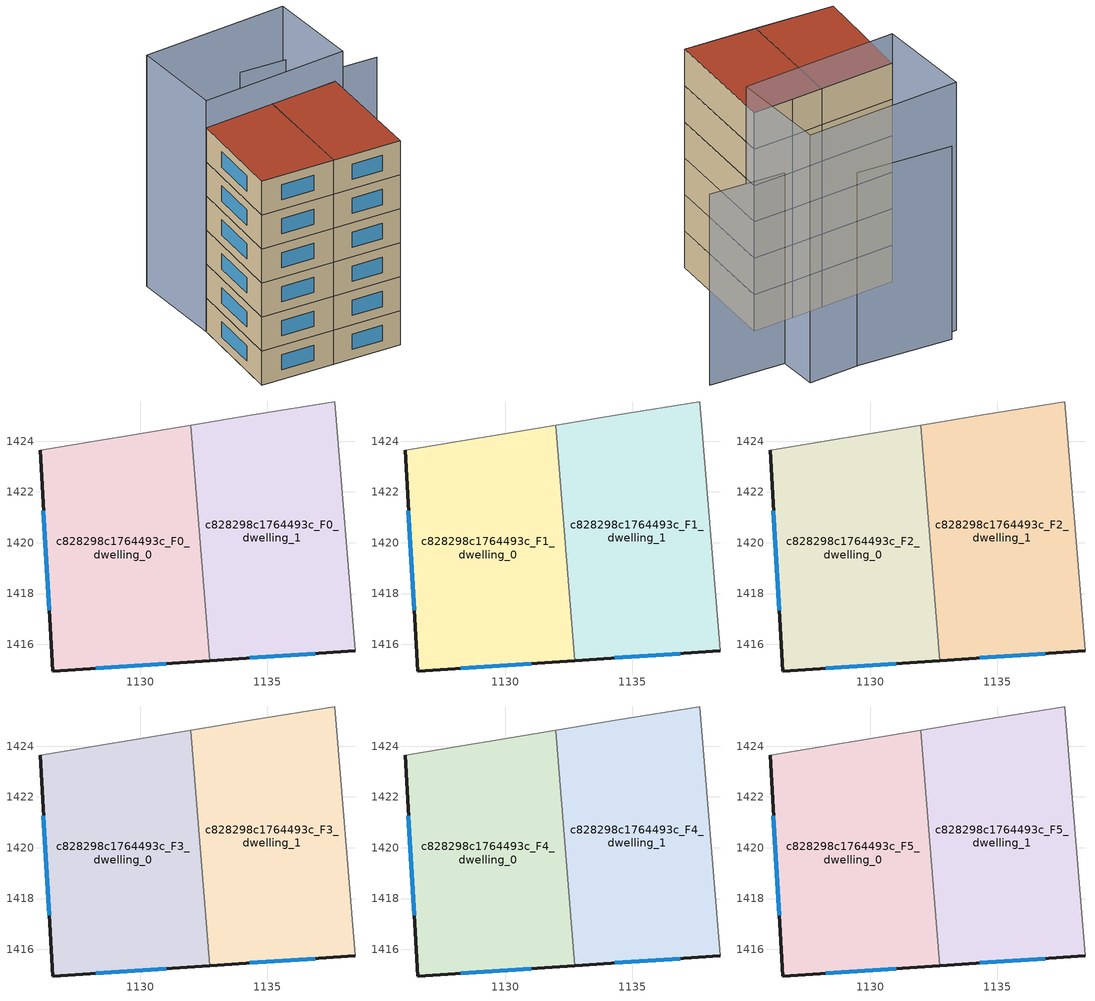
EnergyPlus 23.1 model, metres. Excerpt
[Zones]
c828298c1764493c_F0_dwelling_0
 floor ground (EU_floor_Construction): 1131.99,1424.64 1132.74,1415.36 1126.56,1414.94 1126.06,1423.65 z0
 wall outside (EU_wall_Construction): 1126.06,1423.65 1126.56,1414.94 1132.74,1415.36 z0:3
 wall adiabatic (EU_wall_Construction): 1131.99,1424.64 1126.06,1423.65 z0:3
 wall to c828298c1764493c_F0_dwelling_1 (EU_wall_Construction): 1132.74,1415.36 1131.99,1424.64 z0:3
 window (EU_Window_Construction): 1128.26,1415.06 1131.04,1415.24 / 1126.2,1421.25 1126.42,1417.34 z0.83:2.17
c828298c1764493c_F0_dwelling_1
 floor ground (EU_floor_Construction): 1137.67,1425.55 1138.47,1415.74 1132.74,1415.36 1131.99,1424.64 1134.46,1425.05 z0
 wall outside (EU_wall_Construction): 1132.74,1415.36 1138.47,1415.74 z0:3
 wall adiabatic (EU_wall_Construction): 1138.47,1415.74 1137.67,1425.55 1134.46,1425.05 1131.99,1424.64 z0:3
 window (EU_Window_Construction): 1134.32,1415.46 1136.89,1415.64 z0.83:2.17
c828298c1764493c_F1_dwelling_0
 floor to c828298c1764493c_F0_dwelling_0 (EU_floor_Construction): 1131.99,1424.64 1132.74,1415.36 1126.56,1414.94 1126.06,1423.65 z3
 wall outside (EU_wall_Construction): 1126.06,1423.65 1126.56,1414.94 1132.74,1415.36 z3:6
 wall adiabatic (EU_wall_Construction): 1131.99,1424.64 1126.06,1423.65 z3:6
 wall to c828298c1764493c_F1_dwelling_1 (EU_wall_Construction): 1132.74,1415.36 1131.99,1424.64 z3:6
 window (EU_Window_Construction): 1128.26,1415.06 1131.04,1415.24 / 1126.2,1421.25 1126.42,1417.34 z3.83:5.17
c828298c1764493c_F1_dwelling_1
 floor to c828298c1764493c_F0_dwelling_1 (EU_floor_Construction): 1137.67,1425.55 1138.47,1415.74 1132.74,1415.36 1131.99,1424.64 1134.46,1425.05 z3
 wall outside (EU_wall_Construction): 1132.74,1415.36 1138.47,1415.74 z3:6
 wall adiabatic (EU_wall_Construction): 1138.47,1415.74 1137.67,1425.55 1134.46,1425.05 1131.99,1424.64 z3:6
 window (EU_Window_Construction): 1134.32,1415.46 1136.89,1415.64 z3.83:5.17
c828298c1764493c_F2_dwelling_0
 floor to c828298c1764493c_F1_dwelling_0 (EU_floor_Construction): 1131.99,1424.64 1132.74,1415.36 1126.56,1414.94 1126.06,1423.65 z6
 wall outside (EU_wall_Construction): 1126.06,1423.65 1126.56,1414.94 1132.74,1415.36 z6:9
 wall adiabatic (EU_wall_Construction): 1131.99,1424.64 1126.06,1423.65 z6:9
 wall to c828298c1764493c_F2_dwelling_1 (EU_wall_Construction): 1132.74,1415.36 1131.99,1424.64 z6:9
 window (EU_Window_Construction): 1128.26,1415.06 1131.04,1415.24 / 1126.2,1421.25 1126.42,1417.34 z6.83:8.17
c828298c1764493c_F2_dwelling_1
 floor to c828298c1764493c_F1_dwelling_1 (EU_floor_Construction): 1137.67,1425.55 1138.47,1415.74 1132.74,1415.36 1131.99,1424.64 1134.46,1425.05 z6
 wall outside (EU_wall_Construction): 1132.74,1415.36 1138.47,1415.74 z6:9
 wall adiabatic (EU_wall_Construction): 1138.47,1415.74 1137.67,1425.55 1134.46,1425.05 1131.99,1424.64 z6:9
 window (EU_Window_Construction): 1134.32,1415.46 1136.89,1415.64 z6.83:8.17
c828298c1764493c_F3_dwelling_0
 floor to c828298c1764493c_F2_dwelling_0 (EU_floor_Construction): 1131.99,1424.64 1132.74,1415.36 1126.56,1414.94 1126.06,1423.65 z9
 wall outside (EU_wall_Construction): 1126.06,1423.65 1126.56,1414.94 1132.74,1415.36 z9:12
 wall adiabatic (EU_wall_Construction): 1131.99,1424.64 1126.06,1423.65 z9:12
 wall to c828298c1764493c_F3_dwelling_1 (EU_wall_Construction): 1132.74,1415.36 1131.99,1424.64 z9:12
 window (EU_Window_Construction): 1128.26,1415.06 1131.04,1415.24 / 1126.2,1421.25 1126.42,1417.34 z9.83:11.17
c828298c1764493c_F3_dwelling_1
 floor to c828298c1764493c_F2_dwelling_1 (EU_floor_Construction): 1137.67,1425.55 1138.47,1415.74 1132.74,1415.36 1131.99,1424.64 1134.46,1425.05 z9
 wall outside (EU_wall_Construction): 1132.74,1415.36 1138.47,1415.74 z9:12
 wall adiabatic (EU_wall_Construction): 1138.47,1415.74 1137.67,1425.55 1134.46,1425.05 1131.99,1424.64 z9:12
 window (EU_Window_Construction): 1134.32,1415.46 1136.89,1415.64 z9.83:11.17
c828298c1764493c_F4_dwelling_0
 floor to c828298c1764493c_F3_dwelling_0 (EU_floor_Construction): 1131.99,1424.64 1132.74,1415.36 1126.56,1414.94 1126.06,1423.65 z12
 wall outside (EU_wall_Construction): 1126.06,1423.65 1126.56,1414.94 1132.74,1415.36 z12:15
 wall adiabatic (EU_wall_Construction): 1131.99,1424.64 1126.06,1423.65 z12:15
 wall to c828298c1764493c_F4_dwelling_1 (EU_wall_Construction): 1132.74,1415.36 1131.99,1424.64 z12:15
 window (EU_Window_Construction): 1128.26,1415.06 1131.04,1415.24 / 1126.2,1421.25 1126.42,1417.34 z12.83:14.17
c828298c1764493c_F4_dwelling_1
 floor to c828298c1764493c_F3_dwelling_1 (EU_floor_Construction): 1137.67,1425.55 1138.47,1415.74 1132.74,1415.36 1131.99,1424.64 1134.46,1425.05 z12
 wall outside (EU_wall_Construction): 1132.74,1415.36 1138.47,1415.74 z12:15
 wall adiabatic (EU_wall_Construction): 1138.47,1415.74 1137.67,1425.55 1134.46,1425.05 1131.99,1424.64 z12:15
 window (EU_Window_Construction): 1134.32,1415.46 1136.89,1415.64 z12.83:14.17
c828298c1764493c_F5_dwelling_0
 floor to c828298c1764493c_F4_dwelling_0 (EU_floor_Construction): 1131.99,1424.64 1132.74,1415.36 1126.56,1414.94 1126.06,1423.65 z15
 wall outside (EU_wall_Construction): 1126.06,1423.65 1126.56,1414.94 1132.74,1415.36 z15:18
 wall adiabatic (EU_wall_Construction): 1131.99,1424.64 1126.06,1423.65 z15:18
 wall to c828298c1764493c_F5_dwelling_1 (EU_wall_Construction): 1132.74,1415.36 1131.99,1424.64 z15:18
 window (EU_Window_Construction): 1128.26,1415.06 1131.04,1415.24 / 1126.2,1421.25 1126.42,1417.34 z15.83:17.17
 roof outside (EU_roof_Construction): 1132.74,1415.36 1131.99,1424.64 1126.06,1423.65 1126.56,1414.94 z18
c828298c1764493c_F5_dwelling_1
 floor to c828298c1764493c_F4_dwelling_1 (EU_floor_Construction): 1137.67,1425.55 1138.47,1415.74 1132.74,1415.36 1131.99,1424.64 1134.46,1425.05 z15
 wall outside (EU_wall_Construction): 1132.74,1415.36 1138.47,1415.74 z15:18
 wall adiabatic (EU_wall_Construction): 1138.47,1415.74 1137.67,1425.55 1134.46,1425.05 1131.99,1424.64 z15:18
 window (EU_Window_Construction): 1134.32,1415.46 1136.89,1415.64 z15.83:17.17
 roof outside (EU_roof_Construction): 1138.47,1415.74 1137.67,1425.55 1134.46,1425.05 1131.99,1424.64 1132.74,1415.36 z18
shading: 1138.36,1425.7 1126.06,1423.65 / 1126.06,1423.65 1124.76,1431.46 / 1124.76,1431.46 1137.06,1433.5 / 1137.06,1433.5 1138.36,1425.7 z0:20.4; 1143.57,1430.75 1137.27,1430.35 z0:15.7; 1137.09,1433.06 1125.61,1432.46 z0:15.9
[Building]
EU S2 Campaign: North Axis=0; Terrain=City; Solar Distribution=FullExterior
[Site:Location]
Lyon-Bron: Latitude=45.75; Longitude=5; Time Zone=1; Elevation=198
[SizingPeriod:WeatherFileDays]
AnnualSizingPeriod: Begin Month=1; Begin Day of Month=1; End Month=12; End Day of Month=31; Day of Week for Start Day=Monday; Use Weather File Daylight Saving Period=No; Use Weather File Rain and Snow Indicators=No
[MATERIAL]
EU_InternalMass_Material: Roughness=MediumRough; Thickness=0.1; Conductivity=1; Density=1800; Specific Heat=900; Thermal Absorptance=0.9; Solar Absorptance=0.7; Visible Absorptance=0.7
[MATERIAL:NOMASS] Roughness=MediumRough; Thermal Absorptance=0.9; Solar Absorptance=0.7; Visible Absorptance=0.7
Name | Thermal Resistance
EU_wall_NoMass | 0.87146
EU_roof_NoMass | 0.842276
EU_floor_NoMass | 0.496999
[WINDOWMATERIAL:SIMPLEGLAZINGSYSTEM]
EU_Window_SimpleGlazing: UFactor=2.2525; Solar Heat Gain Coefficient=0.76; Visible Transmittance=0.76
[CONSTRUCTION]
EU_wall_Construction: EU_wall_NoMass
EU_roof_Construction: EU_roof_NoMass
EU_floor_Construction: EU_floor_NoMass
EU_Window_Construction: EU_Window_SimpleGlazing
EU_InternalMass_Construction: EU_InternalMass_Material
[ZONE] Type=1; Multiplier=1; Ceiling Height=autocalculate; Floor Area=autocalculate; Part of Total Floor Area=Yes
Name | Volume
c828298c1764493c_F0_dwelling_0 | 164.794
c828298c1764493c_F1_dwelling_0; c828298c1764493c_F2_dwelling_0; c828298c1764493c_F3_dwelling_0; c828298c1764493c_F4_dwelling_0; c828298c1764493c_F5_dwelling_0 | 164.793
c828298c1764493c_F0_dwelling_1 | 164.789
c828298c1764493c_F1_dwelling_1; c828298c1764493c_F2_dwelling_1; c828298c1764493c_F3_dwelling_1; c828298c1764493c_F4_dwelling_1; c828298c1764493c_F5_dwelling_1 | 164.788
[INTERNALMASS] Construction=EU_InternalMass_Construction
Name | Zone or ZoneList | Surface Area
c828298c1764493c_F0_dwelling_0_EU_InternalMass | c828298c1764493c_F0_dwelling_0 | 54.9316
c828298c1764493c_F0_dwelling_1_EU_InternalMass | c828298c1764493c_F0_dwelling_1 | 54.9295
c828298c1764493c_F1_dwelling_0_EU_InternalMass | c828298c1764493c_F1_dwelling_0 | 54.9316
c828298c1764493c_F1_dwelling_1_EU_InternalMass | c828298c1764493c_F1_dwelling_1 | 54.9295
c828298c1764493c_F2_dwelling_0_EU_InternalMass | c828298c1764493c_F2_dwelling_0 | 54.9316
c828298c1764493c_F2_dwelling_1_EU_InternalMass | c828298c1764493c_F2_dwelling_1 | 54.9295
c828298c1764493c_F3_dwelling_0_EU_InternalMass | c828298c1764493c_F3_dwelling_0 | 54.9316
c828298c1764493c_F3_dwelling_1_EU_InternalMass | c828298c1764493c_F3_dwelling_1 | 54.9295
c828298c1764493c_F4_dwelling_0_EU_InternalMass | c828298c1764493c_F4_dwelling_0 | 54.9316
c828298c1764493c_F4_dwelling_1_EU_InternalMass | c828298c1764493c_F4_dwelling_1 | 54.9295
c828298c1764493c_F5_dwelling_0_EU_InternalMass | c828298c1764493c_F5_dwelling_0 | 54.9316
c828298c1764493c_F5_dwelling_1_EU_InternalMass | c828298c1764493c_F5_dwelling_1 | 54.9295
[OTHEREQUIPMENT] Fuel Type=Electricity; Design Level Calculation Method=Watts/Area; Power per Zone Floor Area=1; Fraction Latent=0; Fraction Radiant=0; Fraction Lost=0; Carbon Dioxide Generation Rate=0; EndUse Subcategory=EU_Step8_InternalGains
Name | Zone or ZoneList or Space or SpaceList | Schedule
EU_Step8_InternalGain_c828298c1764493c_F0_dwelling_0_f000 | c828298c1764493c_F0_dwelling_0 | EU_Step8_GainSchedule_c828298c1764493c_F0_dwelling_0_f000
EU_Step8_InternalGain_c828298c1764493c_F0_dwelling_1_f000 | c828298c1764493c_F0_dwelling_1 | EU_Step8_GainSchedule_c828298c1764493c_F0_dwelling_1_f000
EU_Step8_InternalGain_c828298c1764493c_F1_dwelling_0_f000 | c828298c1764493c_F1_dwelling_0 | EU_Step8_GainSchedule_c828298c1764493c_F1_dwelling_0_f000
EU_Step8_InternalGain_c828298c1764493c_F1_dwelling_1_f000 | c828298c1764493c_F1_dwelling_1 | EU_Step8_GainSchedule_c828298c1764493c_F1_dwelling_1_f000
EU_Step8_InternalGain_c828298c1764493c_F2_dwelling_0_f000 | c828298c1764493c_F2_dwelling_0 | EU_Step8_GainSchedule_c828298c1764493c_F2_dwelling_0_f000
EU_Step8_InternalGain_c828298c1764493c_F2_dwelling_1_f000 | c828298c1764493c_F2_dwelling_1 | EU_Step8_GainSchedule_c828298c1764493c_F2_dwelling_1_f000
EU_Step8_InternalGain_c828298c1764493c_F3_dwelling_0_f000 | c828298c1764493c_F3_dwelling_0 | EU_Step8_GainSchedule_c828298c1764493c_F3_dwelling_0_f000
EU_Step8_InternalGain_c828298c1764493c_F3_dwelling_1_f000 | c828298c1764493c_F3_dwelling_1 | EU_Step8_GainSchedule_c828298c1764493c_F3_dwelling_1_f000
EU_Step8_InternalGain_c828298c1764493c_F4_dwelling_0_f000 | c828298c1764493c_F4_dwelling_0 | EU_Step8_GainSchedule_c828298c1764493c_F4_dwelling_0_f000
EU_Step8_InternalGain_c828298c1764493c_F4_dwelling_1_f000 | c828298c1764493c_F4_dwelling_1 | EU_Step8_GainSchedule_c828298c1764493c_F4_dwelling_1_f000
EU_Step8_InternalGain_c828298c1764493c_F5_dwelling_0_f000 | c828298c1764493c_F5_dwelling_0 | EU_Step8_GainSchedule_c828298c1764493c_F5_dwelling_0_f000
EU_Step8_InternalGain_c828298c1764493c_F5_dwelling_1_f000 | c828298c1764493c_F5_dwelling_1 | EU_Step8_GainSchedule_c828298c1764493c_F5_dwelling_1_f000
[ZONEVENTILATION:DESIGNFLOWRATE] Schedule=EU_AlwaysOn; Design Flow Rate Calculation Method=AirChanges/Hour; Air Changes per Hour=0.425; Ventilation Type=Natural; Fan Pressure Rise=0; Fan Total Efficiency=1; Constant Term Coefficient=1; Temperature Term Coefficient=0; Velocity Term Coefficient=0; Velocity Squared Term Coefficient=0; Minimum Indoor Temperature=-100; Maximum Indoor Temperature=100; Delta Temperature=-100; Minimum Outdoor Temperature=-100; Maximum Outdoor Temperature=100; Maximum Wind Speed=40
Name | Zone or ZoneList or Space or SpaceList
EU_ConstantAir_c828298c1764493c_F0_dwelling_0 | c828298c1764493c_F0_dwelling_0
EU_ConstantAir_c828298c1764493c_F0_dwelling_1 | c828298c1764493c_F0_dwelling_1
EU_ConstantAir_c828298c1764493c_F1_dwelling_0 | c828298c1764493c_F1_dwelling_0
EU_ConstantAir_c828298c1764493c_F1_dwelling_1 | c828298c1764493c_F1_dwelling_1
EU_ConstantAir_c828298c1764493c_F2_dwelling_0 | c828298c1764493c_F2_dwelling_0
EU_ConstantAir_c828298c1764493c_F2_dwelling_1 | c828298c1764493c_F2_dwelling_1
EU_ConstantAir_c828298c1764493c_F3_dwelling_0 | c828298c1764493c_F3_dwelling_0
EU_ConstantAir_c828298c1764493c_F3_dwelling_1 | c828298c1764493c_F3_dwelling_1
EU_ConstantAir_c828298c1764493c_F4_dwelling_0 | c828298c1764493c_F4_dwelling_0
EU_ConstantAir_c828298c1764493c_F4_dwelling_1 | c828298c1764493c_F4_dwelling_1
EU_ConstantAir_c828298c1764493c_F5_dwelling_0 | c828298c1764493c_F5_dwelling_0
EU_ConstantAir_c828298c1764493c_F5_dwelling_1 | c828298c1764493c_F5_dwelling_1
[HVACTEMPLATE:THERMOSTAT] Constant Heating Setpoint=20; Constant Cooling Setpoint=50
EU_HeatOnly_c828298c1764493c_F0_dwelling_0; EU_HeatOnly_c828298c1764493c_F0_dwelling_1; EU_HeatOnly_c828298c1764493c_F1_dwelling_0; EU_HeatOnly_c828298c1764493c_F1_dwelling_1; EU_HeatOnly_c828298c1764493c_F2_dwelling_0; EU_HeatOnly_c828298c1764493c_F2_dwelling_1; EU_HeatOnly_c828298c1764493c_F3_dwelling_0; EU_HeatOnly_c828298c1764493c_F3_dwelling_1; EU_HeatOnly_c828298c1764493c_F4_dwelling_0; EU_HeatOnly_c828298c1764493c_F4_dwelling_1; EU_HeatOnly_c828298c1764493c_F5_dwelling_0; EU_HeatOnly_c828298c1764493c_F5_dwelling_1
[HVACTEMPLATE:ZONE:IDEALLOADSAIRSYSTEM] System Availability Schedule=EU_AlwaysOn; Maximum Heating Supply Air Temperature=50; Minimum Cooling Supply Air Temperature=13; Maximum Heating Supply Air Humidity Ratio=0.0156; Minimum Cooling Supply Air Humidity Ratio=0.0077; Heating Limit=NoLimit; Cooling Limit=NoLimit; Heating Availability Schedule=EU_AlwaysOn; Cooling Availability Schedule=EU_CoolingOff; Dehumidification Control Type=ConstantSensibleHeatRatio; Cooling Sensible Heat Ratio=0.7; Dehumidification Setpoint=60; Humidification Control Type=None; Humidification Setpoint=30; Outdoor Air Method=None; Outdoor Air Flow Rate per Person=0.00944; Outdoor Air Flow Rate per Zone Floor Area=0; Outdoor Air Flow Rate per Zone=0; Demand Controlled Ventilation Type=None; Outdoor Air Economizer Type=NoEconomizer; Heat Recovery Type=None; Sensible Heat Recovery Effectiveness=0.7; Latent Heat Recovery Effectiveness=0.65
Name | Template Thermostat
c828298c1764493c_F0_dwelling_0 | EU_HeatOnly_c828298c1764493c_F0_dwelling_0
c828298c1764493c_F0_dwelling_1 | EU_HeatOnly_c828298c1764493c_F0_dwelling_1
c828298c1764493c_F1_dwelling_0 | EU_HeatOnly_c828298c1764493c_F1_dwelling_0
c828298c1764493c_F1_dwelling_1 | EU_HeatOnly_c828298c1764493c_F1_dwelling_1
c828298c1764493c_F2_dwelling_0 | EU_HeatOnly_c828298c1764493c_F2_dwelling_0
c828298c1764493c_F2_dwelling_1 | EU_HeatOnly_c828298c1764493c_F2_dwelling_1
c828298c1764493c_F3_dwelling_0 | EU_HeatOnly_c828298c1764493c_F3_dwelling_0
c828298c1764493c_F3_dwelling_1 | EU_HeatOnly_c828298c1764493c_F3_dwelling_1
c828298c1764493c_F4_dwelling_0 | EU_HeatOnly_c828298c1764493c_F4_dwelling_0
c828298c1764493c_F4_dwelling_1 | EU_HeatOnly_c828298c1764493c_F4_dwelling_1
c828298c1764493c_F5_dwelling_0 | EU_HeatOnly_c828298c1764493c_F5_dwelling_0
c828298c1764493c_F5_dwelling_1 | EU_HeatOnly_c828298c1764493c_F5_dwelling_1
[SIZING:ZONE] Zone Cooling Design Supply Air Temperature Input Method=SupplyAirTemperature; Zone Cooling Design Supply Air Temperature=13; Zone Heating Design Supply Air Temperature Input Method=SupplyAirTemperature; Zone Heating Design Supply Air Temperature=50; Zone Cooling Design Supply Air Humidity Ratio=0.008; Zone Heating Design Supply Air Humidity Ratio=0.008; Cooling Design Air Flow Method=DesignDay; Cooling Design Air Flow Rate=0; Cooling Minimum Air Flow per Zone Floor Area=0.000762; Cooling Minimum Air Flow=0; Cooling Minimum Air Flow Fraction=0.2; Heating Design Air Flow Method=DesignDay; Heating Design Air Flow Rate=0; Heating Maximum Air Flow per Zone Floor Area=0.002032; Heating Maximum Air Flow=0.141576; Heating Maximum Air Flow Fraction=0.3; Account for Dedicated Outdoor Air System=No; Dedicated Outdoor Air System Control Strategy=NeutralSupplyAir; Dedicated Outdoor Air Low Setpoint Temperature for Design=autosize; Dedicated Outdoor Air High Setpoint Temperature for Design=autosize; Zone Load Sizing Method=Sensible Load Only No Latent Load; Zone Latent Cooling Design Supply Air Humidity Ratio Input Method=HumidityRatioDifference; Zone Cooling Design Supply Air Humidity Ratio Difference=0.005; Zone Latent Heating Design Supply Air Humidity Ratio Input Method=HumidityRatioDifference; Zone Humidification Design Supply Air Humidity Ratio Difference=0.005
c828298c1764493c_F0_dwelling_0; c828298c1764493c_F0_dwelling_1; c828298c1764493c_F1_dwelling_0; c828298c1764493c_F1_dwelling_1; c828298c1764493c_F2_dwelling_0; c828298c1764493c_F2_dwelling_1; c828298c1764493c_F3_dwelling_0; c828298c1764493c_F3_dwelling_1; c828298c1764493c_F4_dwelling_0; c828298c1764493c_F4_dwelling_1; c828298c1764493c_F5_dwelling_0; c828298c1764493c_F5_dwelling_1
[SCHEDULE:CONSTANT]
Name | Hourly Value
EU_AlwaysOn | 1
EU_CoolingOff | 0
[SCHEDULE:FILE] Column Number=1; Rows to Skip at Top=0; Number of Hours of Data=8760; Column Separator=Comma; Interpolate to Timestep=No; Minutes per Item=60; Adjust Schedule for Daylight Savings=Yes
Name | File
EU_Step8_GainSchedule_c828298c1764493c_F0_dwelling_0_f000 | ../../schedules/c828298c1764493c/c828298c1764493c_F0_dwelling_0_f000_gain.csv
EU_Step8_GainSchedule_c828298c1764493c_F0_dwelling_1_f000 | ../../schedules/c828298c1764493c/c828298c1764493c_F0_dwelling_1_f000_gain.csv
EU_Step8_GainSchedule_c828298c1764493c_F1_dwelling_0_f000 | ../../schedules/c828298c1764493c/c828298c1764493c_F1_dwelling_0_f000_gain.csv
EU_Step8_GainSchedule_c828298c1764493c_F1_dwelling_1_f000 | ../../schedules/c828298c1764493c/c828298c1764493c_F1_dwelling_1_f000_gain.csv
EU_Step8_GainSchedule_c828298c1764493c_F2_dwelling_0_f000 | ../../schedules/c828298c1764493c/c828298c1764493c_F2_dwelling_0_f000_gain.csv
EU_Step8_GainSchedule_c828298c1764493c_F2_dwelling_1_f000 | ../../schedules/c828298c1764493c/c828298c1764493c_F2_dwelling_1_f000_gain.csv
EU_Step8_GainSchedule_c828298c1764493c_F3_dwelling_0_f000 | ../../schedules/c828298c1764493c/c828298c1764493c_F3_dwelling_0_f000_gain.csv
EU_Step8_GainSchedule_c828298c1764493c_F3_dwelling_1_f000 | ../../schedules/c828298c1764493c/c828298c1764493c_F3_dwelling_1_f000_gain.csv
EU_Step8_GainSchedule_c828298c1764493c_F4_dwelling_0_f000 | ../../schedules/c828298c1764493c/c828298c1764493c_F4_dwelling_0_f000_gain.csv
EU_Step8_GainSchedule_c828298c1764493c_F4_dwelling_1_f000 | ../../schedules/c828298c1764493c/c828298c1764493c_F4_dwelling_1_f000_gain.csv
EU_Step8_GainSchedule_c828298c1764493c_F5_dwelling_0_f000 | ../../schedules/c828298c1764493c/c828298c1764493c_F5_dwelling_0_f000_gain.csv
EU_Step8_GainSchedule_c828298c1764493c_F5_dwelling_1_f000 | ../../schedules/c828298c1764493c/c828298c1764493c_F5_dwelling_1_f000_gain.csv
